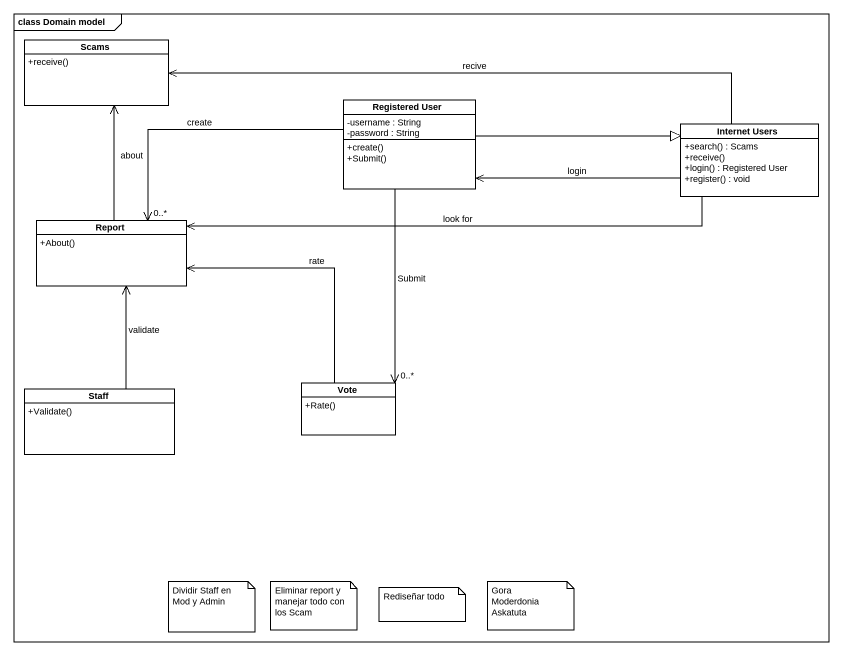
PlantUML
@startuml
mainframe class Domain model
hide circle
hide empty members
skinparam classAttributeIconSize 0
class Scams {
  +receive()
}
class "Registered User" as Registered_User {
  -username : String
  -password : String
  +create()
  +Submit()
}
class "Internet Users" as Internet_Users {
  +search() : Scams
  +receive()
  +login() : Registered User
  +register() : void
}
class Report {
  +About()
}
class Staff {
  +Validate()
}
class Vote {
  +Rate()
}
Registered_User -right-|> Internet_Users
Registered_User -left-> "0..*" Report : create
Registered_User --> "0..*" Vote : Submit
Internet_Users -left-> Scams : recive
Internet_Users -left-> Registered_User : login
Internet_Users -left-> Report : look for
Report -up-> Scams : about
Staff -up-> Report : validate
Vote -up-> Report : rate
note as N1
  Dividir Staff en Mod y Admin
end note
note as N2
  Eliminar report y manejar todo con los Scam
end note
note as N3
  Rediseñar todo
end note
note as N4
  Gora Moderdonia Askatuta
end note
@enduml
